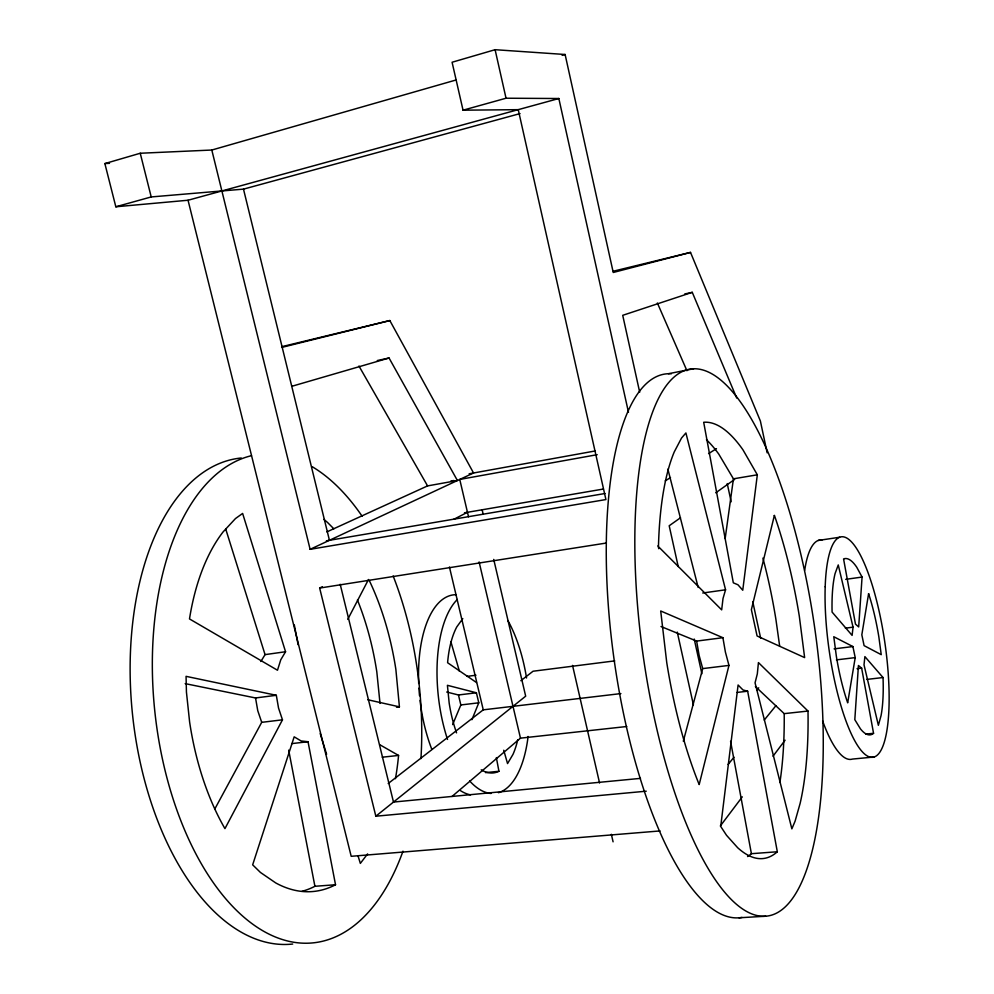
<?xml version="1.0" encoding="UTF-8"?>
<svg xmlns="http://www.w3.org/2000/svg" width="994" height="994" viewBox="0 0 994 994"><rect width="100%" height="100%" fill="white"/><g stroke="black" fill="none" stroke-linecap="round" stroke-linejoin="round"><path stroke-width="1.49" d="M862.071 577.067L858.679 626.928L855.474 624.108L843.571 558.951A89.025 22.464 81.8 0 1 856.803 567.338L862.071 577.067L845.708 579.34M757.329 474.809L742.754 590.237L737.983 584.795L733.323 582.819L703.69 422.276A220.171 68.996 82 0 1 742.99 449.872L757.329 474.809L733.435 478.822L718.774 454.109A218.742 71.456 82.1 0 0 706.448 439.708M725.16 538.599L733.435 478.822M855.213 657.618L847.683 702.833A89.025 22.464 81.8 0 1 836.352 656.276L833.792 636.732L852.902 646.56L855.213 657.618L836.439 659.879M853.063 627.177L852.106 635.39L832.09 612.068A89.025 22.464 81.8 0 1 835.072 573.613L838.253 564.94L853.063 627.177L845.372 628.158M728.962 665.408L699.18 784.564A220.171 68.996 82 0 1 666.75 662.613L660.699 610.975L722.899 637.701L725.409 652.101L728.962 665.408L702.708 668.602L683.313 741.226M725.558 589.802L723.023 598.45L721.669 609.856L658.463 546.675A220.171 68.996 82 0 1 674.255 451.922L681.536 438.031L685.91 432.962L725.558 589.802L702.758 593.008M471.901 719.706L478.785 702.808L476.399 692.781L447.412 685.313L449.176 703.093A80.999 35.946 83.3 0 0 456.557 732.876M452.643 724.601L460.843 704.957L458.47 694.98L446.716 692.035M347.751 619.374L368.513 579.477M282.47 719.818L224.942 828.636A196.054 105.675 83.8 0 1 189.618 722.004L186.437 692.085L186.064 676.342L276.32 695.291L278.544 708.088L282.47 719.818L261.708 722.34L214.803 809.004M285.551 651.741L280.768 659.792L277.488 670.229L189.494 618.927A196.054 105.675 83.8 0 1 223.078 531.927L235.491 518.545L242.623 513.438L285.551 651.741L265.05 654.624L260.875 661.495M367.594 853.896L360.35 863.388L358.064 856.008M720.302 825.989L742.294 796.865M772.997 756.21L785.086 740.207M728.117 764.436L733.97 757.242M764.237 720.054L775.941 705.653M756.695 690.134L758.72 687.811M462.806 618.603L456.78 626.928A80.999 35.946 83.3 0 0 447.598 662.725L476.461 682.518M452.022 796.455L520.471 738.157L626.767 726.515M322.379 586.671L319.658 588.063L375.831 816.211L525.677 696.173L493.72 559.411M388.194 783.52L483.258 709.84L620.89 693.588M520.831 680.716L533.07 671.223L614.727 660.886M680.517 517.75L669.198 525.764L678.206 566.543M715.73 492.813L734.591 479.443M665.259 480.86L670.515 477.555M708.585 453.612L716.463 448.654M453.773 519.315L467.466 512.295M628.481 412.299L558.839 98.518L188.04 200.241L115.826 206.777L104.867 163.575L140.241 153.25L211.809 150.032L310.116 549.322L473.542 472.995L389.834 320.553L281.65 346.707M326.852 531.902L427.569 485.904L457.414 480.524L389.052 358.002L377.298 360.549M736.691 398.022L692.271 292.335L622.716 315.322L639.689 392.208M767.157 452.829L760.385 421.034L690.519 252.401L613.248 272.48L565.114 54.496L495.099 49.7L452.084 62.249L463.042 110.185L518.247 109.663L605.918 499.56L310.116 549.322M291.751 386.318L389.052 358.002M211.809 150.032L456.084 79.98M562.132 55.353L565.114 54.496M115.826 206.777L151.212 196.936L243.493 189.133L520.048 113.589M463.042 110.185L506.033 98.22L558.839 98.518M613.36 271.188L690.519 252.401M282.197 347.304L389.834 320.553M684.742 293.963L692.271 292.335M668.428 373.719L693.787 368.712M469.131 473.79L595.381 450.928M450.816 481.046L453.798 480.512M597.208 454.68L459.75 479.431L468.522 516.805M464.484 512.805L603.346 489.048M326.392 540.811L605.023 493.509M319.658 588.063L606.178 543.059M818.236 540.45L839.607 537.257M185.182 683.624L255.545 697.962L276.32 695.291M661.01 626.518L696.632 641.093L722.899 637.701M467.056 676.367L475.964 675.224M458.47 694.98L476.399 692.781M834.103 648.858L852.902 646.56M396.469 707.206L399.414 706.846L395.861 669.384A196.054 105.675 83.8 0 0 369.283 580.533M460.843 704.957L478.785 702.808M857.039 668.689L861.649 668.142L873.552 733.311L865.861 734.081M291.913 743.587L308.028 741.735L335.525 884.747L314.912 886.288A194.936 107.116 83.9 0 1 302.089 891.283M737.039 692.433L747.662 691.215L777.32 851.759L751.402 853.697A218.742 71.456 82.1 0 1 747.575 856.555M866.706 679.424L883.032 677.548A89.025 22.464 81.8 0 1 881.069 715.581L878.373 725.309L864.01 664.849L864.892 656.612L883.032 677.548M382.243 757.204L398.569 755.44A196.054 105.675 83.8 0 1 395.463 778.687M755.39 686.519L784.204 713.642L807.998 711.058A220.171 68.996 82 0 1 800.12 803.413L795.101 821.131L791.858 828.859L755.055 682.828L757.316 673.895L758.434 662.588L807.998 711.058M485.544 772.636L498.938 771.269L496.354 757.602M640.484 778.377L393.487 802.059L340.197 584.298M874.099 757.006L852.392 759.081A110.769 29.199 81.9 0 1 822.585 720.861M375.831 816.211L646.249 791.187M660.066 830.934L351.193 856.306L188.04 200.241M738.989 917.797L765.778 916.219A276.208 86.876 82 0 0 785.769 499.733A276.208 86.876 82 0 0 635.526 511.562A276.208 86.876 82 0 0 765.778 916.219M104.867 163.575L109.489 163.327M308.028 741.735L301.07 740.94L294.174 736.827L252.662 864.83L260.44 872.446L275.76 882.945A196.054 105.675 83.8 0 0 335.525 884.747M367.73 699.739L399.414 706.846M747.662 691.215L742.99 689.96L738.095 685.003L720.712 826.449L726.527 835.295L737.61 847.658A220.171 68.996 82 0 0 777.32 851.759M861.649 668.142L858.431 665.52L854.815 719.668L860.394 728.788A89.025 22.464 81.8 0 0 873.552 733.311M379.832 744.754L398.569 755.44M333.847 528.82L327.56 522.496A196.054 105.675 83.8 0 0 323.907 519.427M358.958 366.028L427.569 485.904M657.369 302.984L686.929 370.725M261.708 722.34L257.757 710.685L255.545 697.962M225.713 529.007L265.05 654.624M320.217 733.609L326.604 754.247M450.891 641.776L459.402 671.236M503.734 750.234L507.549 763.566L512.991 754.384A80.999 35.946 83.3 0 0 517.737 739.772M702.708 668.602L699.117 655.394L696.632 641.093M667.881 469.143L698.186 587.454M140.241 153.25L151.212 196.936M243.493 189.133L329.436 540.301M449.437 567.002L483.258 709.84M479.108 561.933L520.471 738.157M482.14 509.81L483.196 514.32M572.544 665.408L599.568 783.024M611.347 834.289L613.087 841.831M495.099 49.7L506.033 98.22M694.21 639.043L701.888 673.783M658.09 545.681L658.761 548.713M677.262 632.085L693.414 704.845M727.235 483.581L731.162 501.784M752.793 601.842L760.659 638.223M288.682 750.147L314.912 886.288M294.311 624.94L298.113 644.721M730.578 741.275L751.402 853.697M779.681 646.237L775.892 619.299A218.742 71.456 82.1 0 0 762.907 558.119M380.019 703.429L376.813 671.894A194.936 107.116 83.9 0 0 357.442 599.978M741.984 917.412A274.419 89.957 82.1 0 1 612.925 650.834A274.419 89.957 82.1 0 1 671.372 373.769M784.204 713.642A218.742 71.456 82.1 0 1 779.905 782.502M292.721 944.027A244.375 134.65 83.9 0 1 132.575 715.009A244.375 134.65 83.9 0 1 241.281 457.998M402.98 851.175A245.779 132.836 83.8 0 1 179.964 818.447A245.779 132.836 83.8 0 1 251.47 455.687M312.402 466.82A245.779 132.836 83.8 0 1 362.102 516.184M393.139 575.961A245.779 132.836 83.8 0 1 420.947 758.584M804.693 570.283A110.769 29.199 81.9 0 1 822.013 540.003M470.56 794.865A100.816 45.687 83.3 0 1 460.57 790.715M431.843 749.426A100.816 45.687 83.3 0 1 420.015 700.36M419.53 695.763A100.816 45.687 83.3 0 1 418.921 688.084M418.698 683.512A100.816 45.687 83.3 0 1 456.37 594.698M491.086 793.461A101.301 44.979 83.3 0 1 469.653 780.949M447.524 739.424A101.301 44.979 83.3 0 1 457.327 599.481M507.934 620.616A101.301 44.979 83.3 0 1 526.547 677.983M528.1 736.467A101.301 44.979 83.3 0 1 498.454 792.703M498.938 771.269A80.999 35.946 83.3 0 1 481.233 769.803M868.582 593.803L861.823 634.806L864.097 645.64L881.231 654.661L878.833 636.794A89.025 22.464 81.8 0 0 868.594 593.679L868.582 593.803M774.326 515.637L751.377 609.67L757.08 635.974L804.631 657.606L799.313 616.218A220.171 68.996 82 0 0 774.401 515.364L774.326 515.637M825.194 586.783A111.353 28.118 81.8 0 0 870.371 757.167A111.353 28.118 81.8 0 0 875.702 597.195A111.353 28.118 81.8 0 0 825.194 586.783"/></g></svg>
